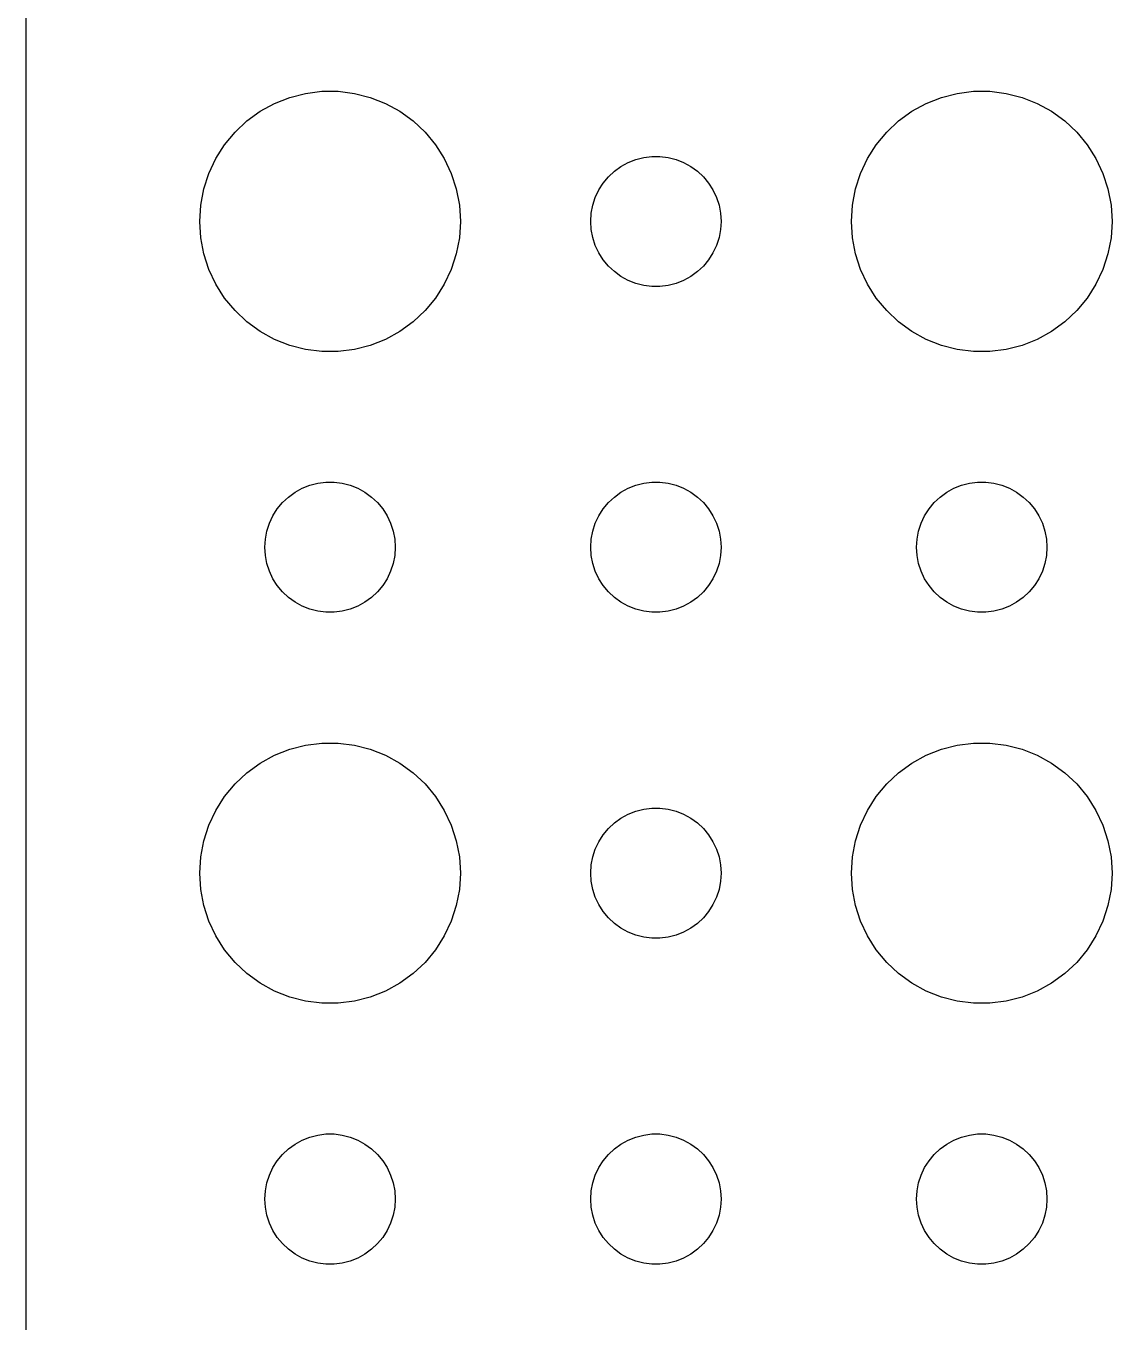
# Model space of a CAD drawing. Header units: metres. Extents: x -120 to 120, y -119 to 119.
# Drawn here: x -119.5 to -94.5, y -32.83 to -3 of the extents above; entities that cross this region are included whole.
import ezdxf

# ---------------------------------------------------------------- set-up
doc = ezdxf.new("R2010")
doc.units = ezdxf.units.M

msp = doc.modelspace()

# ---------------------------------------------------------------- linework, layer by layer
for p, q in [((-119.5, 114.5), (-119.5, -114.5)), ((-113.777, -4.78551), (-113.427, -4.64682)), ((-113.427, -4.64682), (-113.062, -4.55313)), ((-113.062, -4.55313), (-112.688, -4.50591)), ((-112.688, -4.50591), (-112.312, -4.50591)), ((-112.312, -4.50591), (-111.938, -4.55313)), ((-111.938, -4.55313), (-111.573, -4.64682)), ((-111.573, -4.64682), (-111.223, -4.78551)), ((-98.7773, -4.78551), (-98.427, -4.64682)), ((-98.427, -4.64682), (-98.0621, -4.55313)), ((-98.0621, -4.55313), (-97.6884, -4.50591)), ((-97.6884, -4.50591), (-97.3116, -4.50591)), ((-97.3116, -4.50591), (-96.9379, -4.55313)), ((-96.9379, -4.55313), (-96.573, -4.64682)), ((-96.573, -4.64682), (-96.2227, -4.78551)), ((-114.412, -5.18845), (-114.107, -4.96701)), ((-114.107, -4.96701), (-113.777, -4.78551)), ((-111.223, -4.78551), (-110.893, -4.96701)), ((-110.893, -4.96701), (-110.588, -5.18845)), ((-99.4123, -5.18845), (-99.1075, -4.96701)), ((-99.1075, -4.96701), (-98.7773, -4.78551)), ((-96.2227, -4.78551), (-95.8925, -4.96701)), ((-95.8925, -4.96701), (-95.5877, -5.18845)), ((-114.687, -5.44635), (-114.412, -5.18845)), ((-110.588, -5.18845), (-110.313, -5.44635)), ((-99.6869, -5.44635), (-99.4123, -5.18845)), ((-95.5877, -5.18845), (-95.3131, -5.44635)), ((-114.927, -5.73663), (-114.687, -5.44635)), ((-110.313, -5.44635), (-110.073, -5.73663)), ((-99.927, -5.73663), (-99.6869, -5.44635)), ((-95.3131, -5.44635), (-95.073, -5.73663)), ((-115.129, -6.05473), (-114.927, -5.73663)), ((-110.073, -5.73663), (-109.871, -6.05473)), ((-100.129, -6.05473), (-99.927, -5.73663)), ((-95.073, -5.73663), (-94.8711, -6.05473)), ((-115.289, -6.39561), (-115.129, -6.05473)), ((-109.871, -6.05473), (-109.711, -6.39561)), ((-105.956, -6.34422), (-105.804, -6.23351)), ((-105.804, -6.23351), (-105.639, -6.14275)), ((-105.639, -6.14275), (-105.464, -6.07341)), ((-105.464, -6.07341), (-105.281, -6.02657)), ((-105.281, -6.02657), (-105.094, -6.00294)), ((-105.094, -6.00294), (-104.906, -6.00294)), ((-104.906, -6.00294), (-104.719, -6.02657)), ((-104.719, -6.02657), (-104.536, -6.07341)), ((-104.536, -6.07341), (-104.361, -6.14275)), ((-104.361, -6.14275), (-104.196, -6.23351)), ((-104.196, -6.23351), (-104.044, -6.34422)), ((-100.289, -6.39561), (-100.129, -6.05473)), ((-94.8711, -6.05473), (-94.7107, -6.39561)), ((-115.406, -6.75392), (-115.289, -6.39561)), ((-109.711, -6.39561), (-109.594, -6.75392)), ((-106.214, -6.61832), (-106.093, -6.47318)), ((-106.093, -6.47318), (-105.956, -6.34422)), ((-104.044, -6.34422), (-103.907, -6.47318)), ((-103.907, -6.47318), (-103.786, -6.61832)), ((-100.406, -6.75392), (-100.289, -6.39561)), ((-94.7107, -6.39561), (-94.5943, -6.75392)), ((-115.476, -7.12399), (-115.406, -6.75392)), ((-109.594, -6.75392), (-109.524, -7.12399)), ((-106.395, -6.9478), (-106.314, -6.77736)), ((-106.314, -6.77736), (-106.214, -6.61832)), ((-103.786, -6.61832), (-103.686, -6.77736)), ((-103.686, -6.77736), (-103.605, -6.9478)), ((-100.476, -7.12399), (-100.406, -6.75392)), ((-94.5943, -6.75392), (-94.5237, -7.12399)), ((-115.5, -7.5), (-115.476, -7.12399)), ((-109.524, -7.12399), (-109.5, -7.5)), ((-106.488, -7.312), (-106.453, -7.12695)), ((-106.453, -7.12695), (-106.395, -6.9478)), ((-103.605, -6.9478), (-103.547, -7.12695)), ((-103.547, -7.12695), (-103.512, -7.312)), ((-100.5, -7.5), (-100.476, -7.12399)), ((-94.5237, -7.12399), (-94.5, -7.5)), ((-106.5, -7.5), (-106.488, -7.312)), ((-103.512, -7.312), (-103.5, -7.5)), ((-115.476, -7.87599), (-115.5, -7.5)), ((-109.5, -7.5), (-109.524, -7.87599)), ((-106.488, -7.68799), (-106.5, -7.5)), ((-106.453, -7.87303), (-106.488, -7.68799)), ((-103.512, -7.68799), (-103.547, -7.87303)), ((-103.5, -7.5), (-103.512, -7.68799)), ((-100.476, -7.87599), (-100.5, -7.5)), ((-94.5, -7.5), (-94.5237, -7.87599)), ((-115.406, -8.24606), (-115.476, -7.87599)), ((-109.524, -7.87599), (-109.594, -8.24606)), ((-106.395, -8.05219), (-106.453, -7.87303)), ((-106.314, -8.22263), (-106.395, -8.05219)), ((-103.605, -8.05219), (-103.686, -8.22263)), ((-103.547, -7.87303), (-103.605, -8.05219)), ((-100.406, -8.24606), (-100.476, -7.87599)), ((-94.5237, -7.87599), (-94.5943, -8.24606)), ((-115.289, -8.60437), (-115.406, -8.24606)), ((-109.594, -8.24606), (-109.711, -8.60437)), ((-106.214, -8.38167), (-106.314, -8.22263)), ((-103.686, -8.22263), (-103.786, -8.38167)), ((-100.289, -8.60437), (-100.406, -8.24606)), ((-94.5943, -8.24606), (-94.7107, -8.60437)), ((-115.129, -8.94525), (-115.289, -8.60437)), ((-109.711, -8.60437), (-109.871, -8.94525)), ((-106.093, -8.52681), (-106.214, -8.38167)), ((-105.956, -8.65576), (-106.093, -8.52681)), ((-103.907, -8.52681), (-104.044, -8.65576)), ((-103.786, -8.38167), (-103.907, -8.52681)), ((-100.129, -8.94525), (-100.289, -8.60437)), ((-94.7107, -8.60437), (-94.8711, -8.94525)), ((-114.927, -9.26335), (-115.129, -8.94525)), ((-109.871, -8.94525), (-110.073, -9.26335)), ((-105.804, -8.76648), (-105.956, -8.65576)), ((-105.639, -8.85724), (-105.804, -8.76648)), ((-105.464, -8.92657), (-105.639, -8.85724)), ((-105.281, -8.97342), (-105.464, -8.92657)), ((-104.536, -8.92657), (-104.719, -8.97342)), ((-104.361, -8.85724), (-104.536, -8.92657)), ((-104.196, -8.76648), (-104.361, -8.85724)), ((-104.044, -8.65576), (-104.196, -8.76648)), ((-99.927, -9.26335), (-100.129, -8.94525)), ((-94.8711, -8.94525), (-95.073, -9.26335)), ((-105.094, -8.99704), (-105.281, -8.97342)), ((-104.906, -8.99704), (-105.094, -8.99704)), ((-104.719, -8.97342), (-104.906, -8.99704)), ((-114.687, -9.55363), (-114.927, -9.26335)), ((-110.073, -9.26335), (-110.313, -9.55363)), ((-99.6869, -9.55363), (-99.927, -9.26335)), ((-95.073, -9.26335), (-95.3131, -9.55363)), ((-114.412, -9.81154), (-114.687, -9.55363)), ((-114.107, -10.033), (-114.412, -9.81154)), ((-110.588, -9.81154), (-110.893, -10.033)), ((-110.313, -9.55363), (-110.588, -9.81154)), ((-99.4123, -9.81154), (-99.6869, -9.55363)), ((-99.1075, -10.033), (-99.4123, -9.81154)), ((-95.5877, -9.81154), (-95.8925, -10.033)), ((-95.3131, -9.55363), (-95.5877, -9.81154)), ((-113.777, -10.2145), (-114.107, -10.033)), ((-110.893, -10.033), (-111.223, -10.2145)), ((-98.7773, -10.2145), (-99.1075, -10.033)), ((-95.8925, -10.033), (-96.2227, -10.2145)), ((-113.427, -10.3532), (-113.777, -10.2145)), ((-113.062, -10.4469), (-113.427, -10.3532)), ((-111.573, -10.3532), (-111.938, -10.4469)), ((-111.223, -10.2145), (-111.573, -10.3532)), ((-98.427, -10.3532), (-98.7773, -10.2145)), ((-98.0621, -10.4469), (-98.427, -10.3532)), ((-96.573, -10.3532), (-96.9379, -10.4469)), ((-96.2227, -10.2145), (-96.573, -10.3532)), ((-112.688, -10.4941), (-113.062, -10.4469)), ((-112.312, -10.4941), (-112.688, -10.4941)), ((-111.938, -10.4469), (-112.312, -10.4941)), ((-97.6884, -10.4941), (-98.0621, -10.4469)), ((-97.3116, -10.4941), (-97.6884, -10.4941)), ((-96.9379, -10.4469), (-97.3116, -10.4941)), ((-113.304, -13.7335), (-113.139, -13.6427)), ((-113.139, -13.6427), (-112.964, -13.5734)), ((-112.964, -13.5734), (-112.781, -13.5266)), ((-112.781, -13.5266), (-112.594, -13.5029)), ((-112.594, -13.5029), (-112.406, -13.5029)), ((-112.406, -13.5029), (-112.219, -13.5266)), ((-112.219, -13.5266), (-112.036, -13.5734)), ((-112.036, -13.5734), (-111.861, -13.6427)), ((-111.861, -13.6427), (-111.696, -13.7335)), ((-105.804, -13.7335), (-105.639, -13.6427)), ((-105.639, -13.6427), (-105.464, -13.5734)), ((-105.464, -13.5734), (-105.281, -13.5266)), ((-105.281, -13.5266), (-105.094, -13.5029)), ((-105.094, -13.5029), (-104.906, -13.5029)), ((-104.906, -13.5029), (-104.719, -13.5266)), ((-104.719, -13.5266), (-104.536, -13.5734)), ((-104.536, -13.5734), (-104.361, -13.6427)), ((-104.361, -13.6427), (-104.196, -13.7335)), ((-98.3037, -13.7335), (-98.1387, -13.6427)), ((-98.1387, -13.6427), (-97.9635, -13.5734)), ((-97.9635, -13.5734), (-97.7811, -13.5266)), ((-97.7811, -13.5266), (-97.5942, -13.5029)), ((-97.5942, -13.5029), (-97.4058, -13.5029)), ((-97.4058, -13.5029), (-97.2189, -13.5266)), ((-97.2189, -13.5266), (-97.0365, -13.5734)), ((-97.0365, -13.5734), (-96.8613, -13.6427)), ((-96.8613, -13.6427), (-96.6963, -13.7335)), ((-113.714, -14.1183), (-113.593, -13.9732)), ((-113.593, -13.9732), (-113.456, -13.8442)), ((-113.456, -13.8442), (-113.304, -13.7335)), ((-111.696, -13.7335), (-111.544, -13.8442)), ((-111.544, -13.8442), (-111.407, -13.9732)), ((-111.407, -13.9732), (-111.286, -14.1183)), ((-106.214, -14.1183), (-106.093, -13.9732)), ((-106.093, -13.9732), (-105.956, -13.8442)), ((-105.956, -13.8442), (-105.804, -13.7335)), ((-104.196, -13.7335), (-104.044, -13.8442)), ((-104.044, -13.8442), (-103.907, -13.9732)), ((-103.907, -13.9732), (-103.786, -14.1183)), ((-98.7135, -14.1183), (-98.5934, -13.9732)), ((-98.5934, -13.9732), (-98.4561, -13.8442)), ((-98.4561, -13.8442), (-98.3037, -13.7335)), ((-96.6963, -13.7335), (-96.5439, -13.8442)), ((-96.5439, -13.8442), (-96.4065, -13.9732)), ((-96.4065, -13.9732), (-96.2865, -14.1183)), ((-113.895, -14.4478), (-113.814, -14.2774)), ((-113.814, -14.2774), (-113.714, -14.1183)), ((-111.286, -14.1183), (-111.186, -14.2774)), ((-111.186, -14.2774), (-111.105, -14.4478)), ((-106.395, -14.4478), (-106.314, -14.2774)), ((-106.314, -14.2774), (-106.214, -14.1183)), ((-103.786, -14.1183), (-103.686, -14.2774)), ((-103.686, -14.2774), (-103.605, -14.4478)), ((-98.8947, -14.4478), (-98.8145, -14.2774)), ((-98.8145, -14.2774), (-98.7135, -14.1183)), ((-96.2865, -14.1183), (-96.1855, -14.2774)), ((-96.1855, -14.2774), (-96.1053, -14.4478)), ((-113.953, -14.627), (-113.895, -14.4478)), ((-111.105, -14.4478), (-111.047, -14.627)), ((-106.453, -14.627), (-106.395, -14.4478)), ((-103.605, -14.4478), (-103.547, -14.627)), ((-98.9529, -14.627), (-98.8947, -14.4478)), ((-96.1053, -14.4478), (-96.0471, -14.627)), ((-114, -15), (-113.988, -14.812)), ((-113.988, -14.812), (-113.953, -14.627)), ((-111.047, -14.627), (-111.012, -14.812)), ((-111.012, -14.812), (-111, -15)), ((-106.5, -15), (-106.488, -14.812)), ((-106.488, -14.812), (-106.453, -14.627)), ((-103.547, -14.627), (-103.512, -14.812)), ((-103.512, -14.812), (-103.5, -15)), ((-99, -15), (-98.9882, -14.812)), ((-98.9882, -14.812), (-98.9529, -14.627)), ((-96.0471, -14.627), (-96.0118, -14.812)), ((-96.0118, -14.812), (-96, -15)), ((-113.988, -15.188), (-114, -15)), ((-113.953, -15.373), (-113.988, -15.188)), ((-111.012, -15.188), (-111.047, -15.373)), ((-111, -15), (-111.012, -15.188)), ((-106.488, -15.188), (-106.5, -15)), ((-106.453, -15.373), (-106.488, -15.188)), ((-103.512, -15.188), (-103.547, -15.373)), ((-103.5, -15), (-103.512, -15.188)), ((-98.9882, -15.188), (-99, -15)), ((-98.9529, -15.373), (-98.9882, -15.188)), ((-96.0118, -15.188), (-96.0471, -15.373)), ((-96, -15), (-96.0118, -15.188)), ((-113.895, -15.5522), (-113.953, -15.373)), ((-111.047, -15.373), (-111.105, -15.5522)), ((-106.395, -15.5522), (-106.453, -15.373)), ((-103.547, -15.373), (-103.605, -15.5522)), ((-98.8947, -15.5522), (-98.9529, -15.373)), ((-96.0471, -15.373), (-96.1053, -15.5522)), ((-113.814, -15.7226), (-113.895, -15.5522)), ((-113.714, -15.8817), (-113.814, -15.7226)), ((-111.186, -15.7226), (-111.286, -15.8817)), ((-111.105, -15.5522), (-111.186, -15.7226)), ((-106.314, -15.7226), (-106.395, -15.5522)), ((-106.214, -15.8817), (-106.314, -15.7226)), ((-103.686, -15.7226), (-103.786, -15.8817)), ((-103.605, -15.5522), (-103.686, -15.7226)), ((-98.8145, -15.7226), (-98.8947, -15.5522)), ((-98.7135, -15.8817), (-98.8145, -15.7226)), ((-96.1855, -15.7226), (-96.2865, -15.8817)), ((-96.1053, -15.5522), (-96.1855, -15.7226)), ((-113.593, -16.0268), (-113.714, -15.8817)), ((-113.456, -16.1558), (-113.593, -16.0268)), ((-111.407, -16.0268), (-111.544, -16.1558)), ((-111.286, -15.8817), (-111.407, -16.0268)), ((-106.093, -16.0268), (-106.214, -15.8817)), ((-105.956, -16.1558), (-106.093, -16.0268)), ((-103.907, -16.0268), (-104.044, -16.1558)), ((-103.786, -15.8817), (-103.907, -16.0268)), ((-98.5934, -16.0268), (-98.7135, -15.8817)), ((-98.4561, -16.1558), (-98.5934, -16.0268)), ((-96.4065, -16.0268), (-96.5439, -16.1558)), ((-96.2865, -15.8817), (-96.4065, -16.0268)), ((-113.304, -16.2665), (-113.456, -16.1558)), ((-113.139, -16.3572), (-113.304, -16.2665)), ((-112.964, -16.4266), (-113.139, -16.3572)), ((-111.861, -16.3572), (-112.036, -16.4266)), ((-111.696, -16.2665), (-111.861, -16.3572)), ((-111.544, -16.1558), (-111.696, -16.2665)), ((-105.804, -16.2665), (-105.956, -16.1558)), ((-105.639, -16.3572), (-105.804, -16.2665)), ((-105.464, -16.4266), (-105.639, -16.3572)), ((-104.361, -16.3572), (-104.536, -16.4266)), ((-104.196, -16.2665), (-104.361, -16.3572)), ((-104.044, -16.1558), (-104.196, -16.2665)), ((-98.3037, -16.2665), (-98.4561, -16.1558)), ((-98.1387, -16.3572), (-98.3037, -16.2665)), ((-97.9635, -16.4266), (-98.1387, -16.3572)), ((-96.8613, -16.3572), (-97.0365, -16.4266)), ((-96.6963, -16.2665), (-96.8613, -16.3572)), ((-96.5439, -16.1558), (-96.6963, -16.2665)), ((-112.781, -16.4734), (-112.964, -16.4266)), ((-112.594, -16.497), (-112.781, -16.4734)), ((-112.406, -16.497), (-112.594, -16.497)), ((-112.219, -16.4734), (-112.406, -16.497)), ((-112.036, -16.4266), (-112.219, -16.4734)), ((-105.281, -16.4734), (-105.464, -16.4266)), ((-105.094, -16.497), (-105.281, -16.4734)), ((-104.906, -16.497), (-105.094, -16.497)), ((-104.719, -16.4734), (-104.906, -16.497)), ((-104.536, -16.4266), (-104.719, -16.4734)), ((-97.7811, -16.4734), (-97.9635, -16.4266)), ((-97.5942, -16.497), (-97.7811, -16.4734)), ((-97.4058, -16.497), (-97.5942, -16.497)), ((-97.2189, -16.4734), (-97.4058, -16.497)), ((-97.0365, -16.4266), (-97.2189, -16.4734)), ((-113.777, -19.7855), (-113.427, -19.6468)), ((-113.427, -19.6468), (-113.062, -19.5531)), ((-113.062, -19.5531), (-112.688, -19.5059)), ((-112.688, -19.5059), (-112.312, -19.5059)), ((-112.312, -19.5059), (-111.938, -19.5531)), ((-111.938, -19.5531), (-111.573, -19.6468)), ((-111.573, -19.6468), (-111.223, -19.7855)), ((-98.7773, -19.7855), (-98.427, -19.6468)), ((-98.427, -19.6468), (-98.0621, -19.5531)), ((-98.0621, -19.5531), (-97.6884, -19.5059)), ((-97.6884, -19.5059), (-97.3116, -19.5059)), ((-97.3116, -19.5059), (-96.9379, -19.5531)), ((-96.9379, -19.5531), (-96.573, -19.6468)), ((-96.573, -19.6468), (-96.2227, -19.7855)), ((-114.412, -20.1884), (-114.107, -19.967)), ((-114.107, -19.967), (-113.777, -19.7855)), ((-111.223, -19.7855), (-110.893, -19.967)), ((-110.893, -19.967), (-110.588, -20.1884)), ((-99.4123, -20.1884), (-99.1075, -19.967)), ((-99.1075, -19.967), (-98.7773, -19.7855)), ((-96.2227, -19.7855), (-95.8925, -19.967)), ((-95.8925, -19.967), (-95.5877, -20.1884)), ((-114.687, -20.4464), (-114.412, -20.1884)), ((-110.588, -20.1884), (-110.313, -20.4464)), ((-99.6869, -20.4464), (-99.4123, -20.1884)), ((-95.5877, -20.1884), (-95.3131, -20.4464)), ((-114.927, -20.7366), (-114.687, -20.4464)), ((-110.313, -20.4464), (-110.073, -20.7366)), ((-99.927, -20.7366), (-99.6869, -20.4464)), ((-95.3131, -20.4464), (-95.073, -20.7366)), ((-115.129, -21.0547), (-114.927, -20.7366)), ((-110.073, -20.7366), (-109.871, -21.0547)), ((-100.129, -21.0547), (-99.927, -20.7366)), ((-95.073, -20.7366), (-94.8711, -21.0547)), ((-115.289, -21.3956), (-115.129, -21.0547)), ((-109.871, -21.0547), (-109.711, -21.3956)), ((-105.804, -21.2335), (-105.639, -21.1427)), ((-105.639, -21.1427), (-105.464, -21.0734)), ((-105.464, -21.0734), (-105.281, -21.0266)), ((-105.281, -21.0266), (-105.094, -21.003)), ((-105.094, -21.003), (-104.906, -21.003)), ((-104.906, -21.003), (-104.719, -21.0266)), ((-104.719, -21.0266), (-104.536, -21.0734)), ((-104.536, -21.0734), (-104.361, -21.1427)), ((-104.361, -21.1427), (-104.196, -21.2335)), ((-100.289, -21.3956), (-100.129, -21.0547)), ((-94.8711, -21.0547), (-94.7107, -21.3956)), ((-115.406, -21.7539), (-115.289, -21.3956)), ((-109.711, -21.3956), (-109.594, -21.7539)), ((-106.214, -21.6183), (-106.093, -21.4732)), ((-106.093, -21.4732), (-105.956, -21.3442)), ((-105.956, -21.3442), (-105.804, -21.2335)), ((-104.196, -21.2335), (-104.044, -21.3442)), ((-104.044, -21.3442), (-103.907, -21.4732)), ((-103.907, -21.4732), (-103.786, -21.6183)), ((-100.406, -21.7539), (-100.289, -21.3956)), ((-94.7107, -21.3956), (-94.5943, -21.7539)), ((-115.476, -22.124), (-115.406, -21.7539)), ((-109.594, -21.7539), (-109.524, -22.124)), ((-106.314, -21.7774), (-106.214, -21.6183)), ((-103.786, -21.6183), (-103.686, -21.7774)), ((-100.476, -22.124), (-100.406, -21.7539)), ((-94.5943, -21.7539), (-94.5237, -22.124)), ((-106.453, -22.127), (-106.395, -21.9478)), ((-106.395, -21.9478), (-106.314, -21.7774)), ((-103.686, -21.7774), (-103.605, -21.9478)), ((-103.605, -21.9478), (-103.547, -22.127)), ((-115.5, -22.5), (-115.476, -22.124)), ((-109.524, -22.124), (-109.5, -22.5)), ((-106.5, -22.5), (-106.488, -22.312)), ((-106.488, -22.312), (-106.453, -22.127)), ((-103.547, -22.127), (-103.512, -22.312)), ((-103.512, -22.312), (-103.5, -22.5)), ((-100.5, -22.5), (-100.476, -22.124)), ((-94.5237, -22.124), (-94.5, -22.5)), ((-115.476, -22.876), (-115.5, -22.5)), ((-109.5, -22.5), (-109.524, -22.876)), ((-106.488, -22.688), (-106.5, -22.5)), ((-103.5, -22.5), (-103.512, -22.688)), ((-100.476, -22.876), (-100.5, -22.5)), ((-94.5, -22.5), (-94.5237, -22.876)), ((-115.406, -23.2461), (-115.476, -22.876)), ((-109.524, -22.876), (-109.594, -23.2461)), ((-106.453, -22.873), (-106.488, -22.688)), ((-106.395, -23.0522), (-106.453, -22.873)), ((-103.547, -22.873), (-103.605, -23.0522)), ((-103.512, -22.688), (-103.547, -22.873)), ((-100.406, -23.2461), (-100.476, -22.876)), ((-94.5237, -22.876), (-94.5943, -23.2461)), ((-115.289, -23.6044), (-115.406, -23.2461)), ((-109.594, -23.2461), (-109.711, -23.6044)), ((-106.314, -23.2226), (-106.395, -23.0522)), ((-106.214, -23.3817), (-106.314, -23.2226)), ((-103.686, -23.2226), (-103.786, -23.3817)), ((-103.605, -23.0522), (-103.686, -23.2226)), ((-100.289, -23.6044), (-100.406, -23.2461)), ((-94.5943, -23.2461), (-94.7107, -23.6044)), ((-106.093, -23.5268), (-106.214, -23.3817)), ((-105.956, -23.6558), (-106.093, -23.5268)), ((-103.907, -23.5268), (-104.044, -23.6558)), ((-103.786, -23.3817), (-103.907, -23.5268)), ((-115.129, -23.9453), (-115.289, -23.6044)), ((-109.711, -23.6044), (-109.871, -23.9453)), ((-105.804, -23.7665), (-105.956, -23.6558)), ((-105.639, -23.8572), (-105.804, -23.7665)), ((-105.464, -23.9266), (-105.639, -23.8572)), ((-104.361, -23.8572), (-104.536, -23.9266)), ((-104.196, -23.7665), (-104.361, -23.8572)), ((-104.044, -23.6558), (-104.196, -23.7665)), ((-100.129, -23.9453), (-100.289, -23.6044)), ((-94.7107, -23.6044), (-94.8711, -23.9453)), ((-114.927, -24.2634), (-115.129, -23.9453)), ((-109.871, -23.9453), (-110.073, -24.2634)), ((-105.281, -23.9734), (-105.464, -23.9266)), ((-105.094, -23.997), (-105.281, -23.9734)), ((-104.906, -23.997), (-105.094, -23.997)), ((-104.719, -23.9734), (-104.906, -23.997)), ((-104.536, -23.9266), (-104.719, -23.9734)), ((-99.927, -24.2634), (-100.129, -23.9453)), ((-94.8711, -23.9453), (-95.073, -24.2634)), ((-114.687, -24.5536), (-114.927, -24.2634)), ((-110.073, -24.2634), (-110.313, -24.5536)), ((-99.6869, -24.5536), (-99.927, -24.2634)), ((-95.073, -24.2634), (-95.3131, -24.5536)), ((-114.412, -24.8115), (-114.687, -24.5536)), ((-110.313, -24.5536), (-110.588, -24.8115)), ((-99.4123, -24.8115), (-99.6869, -24.5536)), ((-95.3131, -24.5536), (-95.5877, -24.8115)), ((-114.107, -25.033), (-114.412, -24.8115)), ((-113.777, -25.2145), (-114.107, -25.033)), ((-110.893, -25.033), (-111.223, -25.2145)), ((-110.588, -24.8115), (-110.893, -25.033)), ((-99.1075, -25.033), (-99.4123, -24.8115)), ((-98.7773, -25.2145), (-99.1075, -25.033)), ((-95.8925, -25.033), (-96.2227, -25.2145)), ((-95.5877, -24.8115), (-95.8925, -25.033)), ((-113.427, -25.3532), (-113.777, -25.2145)), ((-113.062, -25.4469), (-113.427, -25.3532)), ((-111.573, -25.3532), (-111.938, -25.4469)), ((-111.223, -25.2145), (-111.573, -25.3532)), ((-98.427, -25.3532), (-98.7773, -25.2145)), ((-98.0621, -25.4469), (-98.427, -25.3532)), ((-96.573, -25.3532), (-96.9379, -25.4469)), ((-96.2227, -25.2145), (-96.573, -25.3532)), ((-112.688, -25.4941), (-113.062, -25.4469)), ((-112.312, -25.4941), (-112.688, -25.4941)), ((-111.938, -25.4469), (-112.312, -25.4941)), ((-97.6884, -25.4941), (-98.0621, -25.4469)), ((-97.3116, -25.4941), (-97.6884, -25.4941)), ((-96.9379, -25.4469), (-97.3116, -25.4941)), ((-113.139, -28.6427), (-112.964, -28.5734)), ((-112.964, -28.5734), (-112.781, -28.5266)), ((-112.781, -28.5266), (-112.594, -28.503)), ((-112.594, -28.503), (-112.406, -28.503)), ((-112.406, -28.503), (-112.219, -28.5266)), ((-112.219, -28.5266), (-112.036, -28.5734)), ((-112.036, -28.5734), (-111.861, -28.6427)), ((-105.639, -28.6427), (-105.464, -28.5734)), ((-105.464, -28.5734), (-105.281, -28.5266)), ((-105.281, -28.5266), (-105.094, -28.503)), ((-105.094, -28.503), (-104.906, -28.503)), ((-104.906, -28.503), (-104.719, -28.5266)), ((-104.719, -28.5266), (-104.536, -28.5734)), ((-104.536, -28.5734), (-104.361, -28.6427)), ((-98.1387, -28.6427), (-97.9635, -28.5734)), ((-97.9635, -28.5734), (-97.7811, -28.5266)), ((-97.7811, -28.5266), (-97.5942, -28.503)), ((-97.5942, -28.503), (-97.4058, -28.503)), ((-97.4058, -28.503), (-97.2189, -28.5266)), ((-97.2189, -28.5266), (-97.0365, -28.5734)), ((-97.0365, -28.5734), (-96.8613, -28.6427)), ((-113.593, -28.9732), (-113.456, -28.8442)), ((-113.456, -28.8442), (-113.304, -28.7335)), ((-113.304, -28.7335), (-113.139, -28.6427)), ((-111.861, -28.6427), (-111.696, -28.7335)), ((-111.696, -28.7335), (-111.544, -28.8442)), ((-111.544, -28.8442), (-111.407, -28.9732)), ((-106.093, -28.9732), (-105.956, -28.8442)), ((-105.956, -28.8442), (-105.804, -28.7335)), ((-105.804, -28.7335), (-105.639, -28.6427)), ((-104.361, -28.6427), (-104.196, -28.7335)), ((-104.196, -28.7335), (-104.044, -28.8442)), ((-104.044, -28.8442), (-103.907, -28.9732)), ((-98.5934, -28.9732), (-98.4561, -28.8442)), ((-98.4561, -28.8442), (-98.3037, -28.7335)), ((-98.3037, -28.7335), (-98.1387, -28.6427)), ((-96.8613, -28.6427), (-96.6963, -28.7335)), ((-96.6963, -28.7335), (-96.5439, -28.8442)), ((-96.5439, -28.8442), (-96.4065, -28.9732)), ((-113.814, -29.2774), (-113.714, -29.1183)), ((-113.714, -29.1183), (-113.593, -28.9732)), ((-111.407, -28.9732), (-111.286, -29.1183)), ((-111.286, -29.1183), (-111.186, -29.2774)), ((-106.314, -29.2774), (-106.214, -29.1183)), ((-106.214, -29.1183), (-106.093, -28.9732)), ((-103.907, -28.9732), (-103.786, -29.1183)), ((-103.786, -29.1183), (-103.686, -29.2774)), ((-98.8145, -29.2774), (-98.7135, -29.1183)), ((-98.7135, -29.1183), (-98.5934, -28.9732)), ((-96.4065, -28.9732), (-96.2865, -29.1183)), ((-96.2865, -29.1183), (-96.1855, -29.2774)), ((-113.953, -29.627), (-113.895, -29.4478)), ((-113.895, -29.4478), (-113.814, -29.2774)), ((-111.186, -29.2774), (-111.105, -29.4478)), ((-111.105, -29.4478), (-111.047, -29.627)), ((-106.453, -29.627), (-106.395, -29.4478)), ((-106.395, -29.4478), (-106.314, -29.2774)), ((-103.686, -29.2774), (-103.605, -29.4478)), ((-103.605, -29.4478), (-103.547, -29.627)), ((-98.9529, -29.627), (-98.8947, -29.4478)), ((-98.8947, -29.4478), (-98.8145, -29.2774)), ((-96.1855, -29.2774), (-96.1053, -29.4478)), ((-96.1053, -29.4478), (-96.0471, -29.627)), ((-114, -30), (-113.988, -29.812)), ((-113.988, -29.812), (-113.953, -29.627)), ((-111.047, -29.627), (-111.012, -29.812)), ((-111.012, -29.812), (-111, -30)), ((-106.5, -30), (-106.488, -29.812)), ((-106.488, -29.812), (-106.453, -29.627)), ((-103.547, -29.627), (-103.512, -29.812)), ((-103.512, -29.812), (-103.5, -30)), ((-99, -30), (-98.9882, -29.812)), ((-98.9882, -29.812), (-98.9529, -29.627)), ((-96.0471, -29.627), (-96.0118, -29.812)), ((-96.0118, -29.812), (-96, -30)), ((-113.988, -30.188), (-114, -30)), ((-111, -30), (-111.012, -30.188)), ((-106.488, -30.188), (-106.5, -30)), ((-103.5, -30), (-103.512, -30.188)), ((-98.9882, -30.188), (-99, -30)), ((-96, -30), (-96.0118, -30.188)), ((-113.953, -30.373), (-113.988, -30.188)), ((-113.895, -30.5522), (-113.953, -30.373)), ((-111.047, -30.373), (-111.105, -30.5522)), ((-111.012, -30.188), (-111.047, -30.373)), ((-106.453, -30.373), (-106.488, -30.188)), ((-106.395, -30.5522), (-106.453, -30.373)), ((-103.547, -30.373), (-103.605, -30.5522)), ((-103.512, -30.188), (-103.547, -30.373)), ((-98.9529, -30.373), (-98.9882, -30.188)), ((-98.8947, -30.5522), (-98.9529, -30.373)), ((-96.0471, -30.373), (-96.1053, -30.5522)), ((-96.0118, -30.188), (-96.0471, -30.373)), ((-113.814, -30.7226), (-113.895, -30.5522)), ((-113.714, -30.8817), (-113.814, -30.7226)), ((-111.186, -30.7226), (-111.286, -30.8817)), ((-111.105, -30.5522), (-111.186, -30.7226)), ((-106.314, -30.7226), (-106.395, -30.5522)), ((-106.214, -30.8817), (-106.314, -30.7226)), ((-103.686, -30.7226), (-103.786, -30.8817)), ((-103.605, -30.5522), (-103.686, -30.7226)), ((-98.8145, -30.7226), (-98.8947, -30.5522)), ((-98.7135, -30.8817), (-98.8145, -30.7226)), ((-96.1855, -30.7226), (-96.2865, -30.8817)), ((-96.1053, -30.5522), (-96.1855, -30.7226)), ((-113.593, -31.0268), (-113.714, -30.8817)), ((-111.286, -30.8817), (-111.407, -31.0268)), ((-106.093, -31.0268), (-106.214, -30.8817)), ((-103.786, -30.8817), (-103.907, -31.0268)), ((-98.5934, -31.0268), (-98.7135, -30.8817)), ((-96.2865, -30.8817), (-96.4065, -31.0268)), ((-113.456, -31.1558), (-113.593, -31.0268)), ((-113.304, -31.2665), (-113.456, -31.1558)), ((-113.139, -31.3572), (-113.304, -31.2665)), ((-111.696, -31.2665), (-111.861, -31.3572)), ((-111.544, -31.1558), (-111.696, -31.2665)), ((-111.407, -31.0268), (-111.544, -31.1558)), ((-105.956, -31.1558), (-106.093, -31.0268)), ((-105.804, -31.2665), (-105.956, -31.1558)), ((-105.639, -31.3572), (-105.804, -31.2665)), ((-104.196, -31.2665), (-104.361, -31.3572)), ((-104.044, -31.1558), (-104.196, -31.2665)), ((-103.907, -31.0268), (-104.044, -31.1558)), ((-98.4561, -31.1558), (-98.5934, -31.0268)), ((-98.3037, -31.2665), (-98.4561, -31.1558)), ((-98.1387, -31.3572), (-98.3037, -31.2665)), ((-96.6963, -31.2665), (-96.8613, -31.3572)), ((-96.5439, -31.1558), (-96.6963, -31.2665)), ((-96.4065, -31.0268), (-96.5439, -31.1558)), ((-112.964, -31.4266), (-113.139, -31.3572)), ((-112.781, -31.4734), (-112.964, -31.4266)), ((-112.594, -31.497), (-112.781, -31.4734)), ((-112.406, -31.497), (-112.594, -31.497)), ((-112.219, -31.4734), (-112.406, -31.497)), ((-112.036, -31.4266), (-112.219, -31.4734)), ((-111.861, -31.3572), (-112.036, -31.4266)), ((-105.464, -31.4266), (-105.639, -31.3572)), ((-105.281, -31.4734), (-105.464, -31.4266)), ((-105.094, -31.497), (-105.281, -31.4734)), ((-104.906, -31.497), (-105.094, -31.497)), ((-104.719, -31.4734), (-104.906, -31.497)), ((-104.536, -31.4266), (-104.719, -31.4734)), ((-104.361, -31.3572), (-104.536, -31.4266)), ((-97.9635, -31.4266), (-98.1387, -31.3572)), ((-97.7811, -31.4734), (-97.9635, -31.4266)), ((-97.5942, -31.497), (-97.7811, -31.4734)), ((-97.4058, -31.497), (-97.5942, -31.497)), ((-97.2189, -31.4734), (-97.4058, -31.497)), ((-97.0365, -31.4266), (-97.2189, -31.4734)), ((-96.8613, -31.3572), (-97.0365, -31.4266))]:
    msp.add_line(p, q)

doc.saveas('drawing.dxf')
